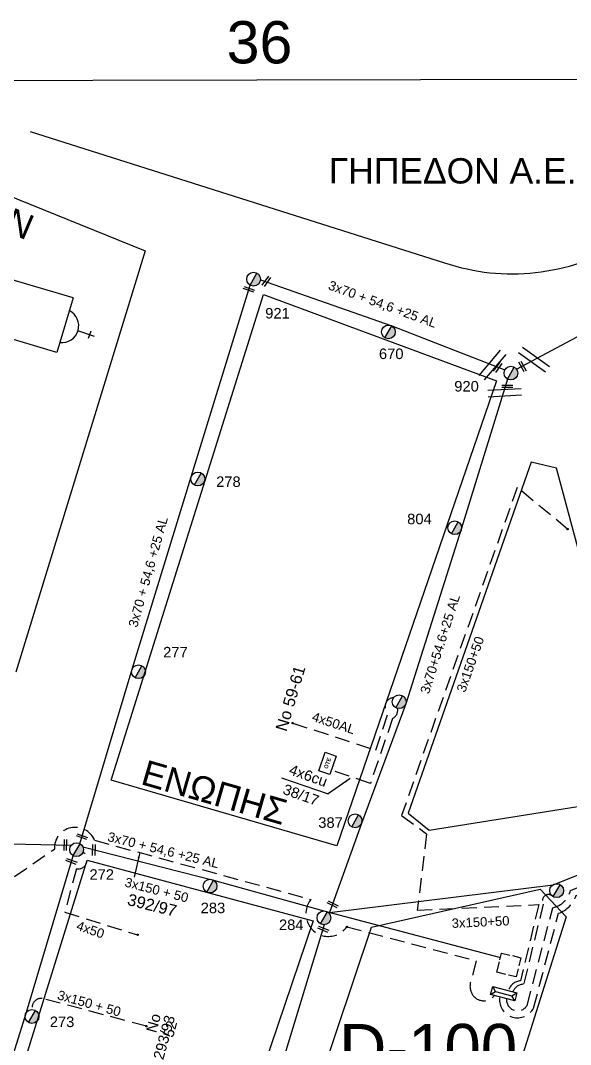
# Model space of a CAD drawing. Header units: millimetres. Extents: x 1421 to 7547, y 822 to 1863.
# Drawn here: x 6078.1 to 6172.1, y 1688.1 to 1863.1 of the extents above; entities that cross this region are included whole.
import ezdxf
from ezdxf.enums import TextEntityAlignment as Align

# ---------------------------------------------------------------- set-up
doc = ezdxf.new("R2010")
doc.units = ezdxf.units.MM
doc.linetypes.add('DASHED', pattern=[19.05, 12.7, -6.35])
doc.layers.get('0').update_dxf_attribs({"lineweight": 30})
for name, color, linetype, lineweight in [('3x150+50', 7, 'Continuous', 30), ('Pillar OTE', 7, 'Continuous', 30), ('TEXT_ΚΑΛΩΔΙΩΝ', 7, 'Continuous', 30), ('Άγνωστα', 7, 'Continuous', 30), ('Άγνωστο Υπόγειο Καλώδιο', 7, 'DASHED', 30), ('Επιγραφές - Σχήματα', 7, 'Continuous', 30), ('Μηχανική τομή', 7, 'Continuous', 30), ('Περίπτερο', 7, 'Continuous', 30), ('Στύλος ΦΜ', 7, 'Continuous', 30), ('Στύλος ΦΜ @ 1', 7, 'Continuous', 30), ('Συνδέσεις', 7, 'Continuous', 30), ('Συνεστραμμένα ΧΤ   3x70+54.6+25 AL', 7, 'SYN_LINE', 30), ('Τομή', 7, 'Continuous', 30), ('Υποσταθμός πόλεως', 7, 'Continuous', 30), ('Υπόβαθρο ΔΕΗ', 7, 'Continuous', 30), ('Υπόγεια Καλώδια Δικτύου ΧΤ   .10', 7, 'DASHED', 30), ('Υπόγεια Καλώδια Δικτύου ΧΤ   .15', 7, 'DASHED', 30), ('Υπόγεια Καλώδια Δικτύου ΧΤ  4x50AL', 7, 'DASHED', 30), ('Υπόγεια Καλώδια Δικτύου ΧΤ  4x6', 7, 'DASHED', 30)]:
    doc.layers.add(name, color=color, linetype=linetype, lineweight=lineweight)
doc.layers.add('Υπόγεια καλώδια Παροχών ΧΤ   4x50AL', color=7, linetype='DASHED')
doc.styles.add('arial', font='arial.ttf')
doc.styles.get("Standard").update_dxf_attribs({"font": 'arial.ttf'})
doc.linetypes.add('SYN_LINE', pattern='A,0.5,-0.0001,["/\\/\\/\\/",Standard,S=0.1,R=0,X=0,Y=-0.05],-0.25', length=0.7501)
doc.dimstyles.new('ISO-25', dxfattribs={"dimtxt": 2.5, "dimasz": 2.5, "dimexe": 1.25, "dimexo": 0.625, "dimtad": 1, "dimtxsty": 'Standard', "dimcen": 2.5, "dimadec": 0, "dimazin": 0, "dimtfac": 1, "dimtmove": 0, "dimatfit": 3, "dimfxl": 1, "dimarcsym": 0})

# ---------------------------------------------------------------- blocks, each defined once
blk = doc.blocks.new('ΥΠΑΡΧΩΝ ΤΣΙΜΕΝΤΕΝΙΟΣ ΣΤΥΛΟΣ')
at = {"layer": 'Στύλος ΦΜ'}
blk.add_hatch(color=7, dxfattribs=at).paths.add_polyline_path([(-1.29, -2.28, 0.574793), (2.62, 0, 0.268822), (1.3, 2.27)])
at = {"layer": 'Στύλος ΦΜ', "color": 7}
blk.add_line((-1.29, -2.28), (1.3, 2.27), dxfattribs=at)
blk.add_circle((0, 0), 2.62, dxfattribs=at)
at = {"layer": 'Στύλος ΦΜ', "flags": 4}
for tag, p in [('ΑΡΙΘΜΟΣ', (-4.68, 8.05)), ('ΤΥΠΟΣ', (-4.91, 3.03))]:
    blk.add_attdef(tag, p, '', height=4, dxfattribs=at)
blk = doc.blocks.new('PILLAR YPOSTATHMOU')
at = {"layer": 'Περίπτερο', "ltscale": 40}
for points in [[(540.43, 2525.12), (540.43, 2526.01), (541.51, 2526.01)], [(541.82, 2526.01), (542.91, 2526.01), (542.91, 2524.95)], [(541.59, 2523.53), (540.43, 2523.53), (540.43, 2524.86)], [(542.91, 2524.59), (542.91, 2523.53), (541.92, 2523.53)]]:
    blk.add_lwpolyline(points, dxfattribs=at)
blk = doc.blocks.new('ΥΠΟΣΤΑΘΜΟΣ ΠΟΛΕΩΣ')
at = {"layer": 'Υποσταθμός πόλεως', "linetype": 'Continuous', "ltscale": 40}
blk.add_lwpolyline([(-8.57, 2.82), (8.57, 2.82), (8.57, -2.82), (-8.57, -2.82)], close=True, dxfattribs=at)
for points in [[(-5.75, 0), (-8.57, 2.82)], [(5.75, 0), (8.57, 2.82)], [(-8.57, -2.82), (-5.75, 0)], [(-5.75, 0), (5.75, 0)], [(8.57, -2.82), (5.75, 0)]]:
    blk.add_lwpolyline(points, dxfattribs=at)
at = {"layer": 'Υποσταθμός πόλεως', "linetype": 'SYN_LINE', "ltscale": 40, "flags": 1}
for tag, p in [('ΜΕΤΑΣΧΗΜΑΤΙΣΜΟΣ', (10.6, 2.39)), ('ΙΣΧΥΣ', (10.58, -0.41)), ('ΑΡΙΘΜΟΣ', (10.7, -3.13))]:
    blk.add_attdef(tag, p, '', height=1.8, dxfattribs=at)
blk = doc.blocks.new('ΤΟΜΗ')
at = {"layer": 'Τομή', "lineweight": -3, "ltscale": 40}
for p, q in [((-11.37, 1.1), (11.37, 1.1)), ((11.37, -3.57), (-11.37, -3.57))]:
    blk.add_line(p, q, dxfattribs=at)
blk = doc.blocks.new('ΜΗΧΑΝΙΚΗ ΤΟΜΗ')
at = {"layer": 'Μηχανική τομή', "lineweight": -3, "ltscale": 40}
for p, q in [((-3.78, 1.15), (3.8, 1.15)), ((3.8, -0.4), (-3.78, -0.4))]:
    blk.add_line(p, q, dxfattribs=at)
blk = doc.blocks.new('_ΣΥΝΔΕΣΗ')
at = {"layer": 'Συνδέσεις', "linetype": 'SYN_LINE', "ltscale": 40}
blk.add_hatch(color=256, dxfattribs=at).paths.add_polyline_path([(0.5, -0.01, 1), (-0.5, -0.01, 1)])
at = {"layer": 'Συνδέσεις'}
blk.add_circle((0, -0.01), 0.5, dxfattribs=at)
blk = doc.blocks.new('PILLAR ΟΤΕ')
at = {"layer": 'Pillar OTE', "ltscale": 40}
blk.add_lwpolyline([(-3.31, 2.02), (3.39, 2.02), (3.39, -1.99), (-3.31, -1.99)], close=True, dxfattribs=at)
at = {"layer": 'Pillar OTE', "insert": (-1.81, 0.71), "char_height": 1.3575, "width": 109.961, "attachment_point": 1}
blk.add_mtext('{\\fArial|b1|i0|c161|p34;OTE}', dxfattribs=at)

msp = doc.modelspace()

# ---------------------------------------------------------------- linework, layer by layer
at = {"linetype": 'Continuous', "lineweight": -3, "ltscale": 0.2}
msp.add_lwpolyline([(5474.15, 1851.64), (7546.99, 1855.83), (7546.99, 826.44), (5474.15, 822.25)], close=True, dxfattribs=at)
at = {"layer": '3x150+50', "color": 1, "linetype": 'DASHED', "lineweight": -3, "ltscale": 0.2}
msp.add_lwpolyline([(6171.59, 1776.15), (6162.97, 1783.29), (6143.22, 1727.22), (6147.5, 1724.04), (6145.91, 1711.01), (6166.67, 1711.97), (6163.55, 1698.94, 0.333567), (6161.52, 1697.26, -2.992264)], format="xyb", dxfattribs=at)
at = {"layer": '3x150+50', "color": 27, "linetype": 'DASHED', "lineweight": -3, "ltscale": 0.2}
msp.add_lwpolyline([(6169.15, 1713.32, 0.907747), (6167.43, 1712.07), (6164.09, 1698.36, 0.313455), (6162.26, 1697.06, -2.124045)], format="xyb", dxfattribs=at)
at = {"layer": 'Άγνωστο Υπόγειο Καλώδιο', "color": 5, "lineweight": -3, "ltscale": 0.2}
msp.add_lwpolyline([(6061.15, 1705.41, 0.679199), (6064.54, 1708.06), (6083.88, 1721.47, -0.837756), (6090.74, 1722.97), (6127.76, 1712.85, 1.038128), (6133.88, 1708.16)], format="xyb", dxfattribs=at)
at = {"layer": 'Άγνωστο Υπόγειο Καλώδιο', "color": 1, "lineweight": -3, "ltscale": 0.2}
msp.add_lwpolyline([(6099.62, 1691.19), (6081.78, 1695.93, 0.520724), (6080.13, 1694.03)], format="xyb", dxfattribs=at)
at = {"layer": 'Συνεστραμμένα ΧΤ   3x70+54.6+25 AL', "color": 85, "lineweight": -3, "ltscale": 20}
for points in [[(6162.88, 1803.49), (6190.43, 1818.21), (6211.47, 1838.46), (6218.51, 1845)], [(6065.72, 1722.56), (6086.79, 1722.13)], [(6088.75, 1721.83), (6111.09, 1716.17), (6130.55, 1710.74), (6160.12, 1702.93)]]:
    msp.add_lwpolyline(points, dxfattribs=at)
at = {"layer": 'Συνεστραμμένα ΧΤ   3x70+54.6+25 AL', "color": 10, "lineweight": -3, "ltscale": 20}
for points in [[(6119.11, 1818.77), (6141.55, 1810.88), (6160.86, 1803.35)], [(6088.26, 1722.38), (6097.17, 1752.24), (6107.29, 1785.08), (6117.35, 1817.86)], [(6039.63, 1633.05), (6044.61, 1642.06), (6065.91, 1651.41), (6079.12, 1693.56), (6087.09, 1720.33)]]:
    msp.add_lwpolyline(points, dxfattribs=at)
at = {"layer": 'Συνεστραμμένα ΧΤ   3x70+54.6+25 AL', "color": 27, "lineweight": -3, "ltscale": 20}
for points in [[(6161.33, 1801.8), (6153.48, 1776.34), (6143.93, 1746.27), (6136.36, 1725.81), (6130.92, 1710.64)], [(6130.92, 1710.64), (6169.14, 1715.37)], [(6105.84, 1634.05), (6108.62, 1641.8), (6111.06, 1649.3), (6114.5, 1659.46), (6123.12, 1685.73), (6130.06, 1708.54)]]:
    msp.add_lwpolyline(points, dxfattribs=at)
at = {"layer": 'Συνεστραμμένα ΧΤ   3x70+54.6+25 AL', "color": 6, "lineweight": -3, "ltscale": 20}
msp.add_lwpolyline([(6169.14, 1715.37), (6196.58, 1726.28)], dxfattribs=at)
at = {"layer": 'Υπόβαθρο ΔΕΗ', "lineweight": -3, "ltscale": 0.2}
for points in [[(6048.86, 1844.15), (6099.43, 1823.7), (6077.3, 1751.68)], [(6079.73, 1844.11), (6150.56, 1821.68)], [(6087.07, 1815.66), (6072.75, 1819.91)], [(6087.07, 1815.66), (6084.29, 1806.33)], [(6119.65, 1816.27), (6159.43, 1801.51), (6132.17, 1721.99), (6093.61, 1733.22), (6119.65, 1816.27)], [(6084.29, 1806.33), (6069.98, 1810.59)], [(6090.72, 1809.1), (6087.9, 1810.02)], [(6090.09, 1810), (6089.88, 1809.38)], [(6089.88, 1809.38), (6089.68, 1808.75)], [(6165.38, 1787.57), (6144.37, 1727.61), (6147.96, 1724.7), (6175.87, 1729.11), (6181.33, 1743.33), (6169.7, 1786.57), (6165.38, 1787.57)], [(6122.72, 1733.65), (6130.66, 1730.93)], [(6089.48, 1719.56), (6128.14, 1709.21), (6102.63, 1634), (6061.15, 1628.61), (6089.48, 1719.56)], [(6138.09, 1708.11), (6166.93, 1714.62), (6171.33, 1709.89), (6149.94, 1642.04), (6115.01, 1636.27), (6114.23, 1636.97), (6138.09, 1708.11)]]:
    msp.add_lwpolyline(points, dxfattribs=at)
for centre, radius, start, end in [((6162.13, 1855.9), 36.12, 251.3285, 301.4124), ((6085.17, 1810.92), 2.88, 262.8339, 64.0453)]:
    msp.add_arc(centre, radius, start, end, dxfattribs=at)
at = {"layer": 'Υπόγεια Καλώδια Δικτύου ΧΤ   .10', "color": 5, "lineweight": -3, "ltscale": 0.2}
msp.add_lwpolyline([(6133.88, 1708.16), (6156, 1702.36), (6155.01, 1698.72, 0.218669), (6155.37, 1696.54, 0.514102), (6159.1, 1696.45)], format="xyb", dxfattribs=at)
at = {"layer": 'Υπόγεια Καλώδια Δικτύου ΧΤ   .15', "color": 6, "linetype": 'DASHED', "lineweight": -3, "ltscale": 0.2}
msp.add_lwpolyline([(6161.17, 1695.89, 0.799125), (6164.68, 1694.73), (6169.06, 1711.44, 0.295323), (6172.1, 1714.4), (6194.79, 1723.32, 0.211768), (6203.62, 1725.74), (6236.25, 1734.96, 0.3635), (6244.61, 1736.29), (6265.27, 1741.89), (6269.18, 1727.56)], format="xyb", dxfattribs=at)
at = {"layer": 'Υπόγεια Καλώδια Δικτύου ΧΤ   .15', "color": 2, "linetype": 'DASHED', "lineweight": -3, "ltscale": 0.2}
msp.add_lwpolyline([(6159.98, 1696.01, 0.825088), (6165.8, 1694.28), (6170.05, 1710.48, 0.219786), (6173.08, 1713.5), (6194.94, 1722.09, 0.199569), (6204.18, 1724.65), (6236.1, 1733.68, 0.33064), (6245.26, 1735.23), (6264.42, 1740.42), (6268.02, 1727.24)], format="xyb", dxfattribs=at)
at = {"layer": 'Υπόγεια Καλώδια Δικτύου ΧΤ  4x50AL', "color": 27, "lineweight": -3, "ltscale": 0.2}
msp.add_lwpolyline([(6124.63, 1743), (6138.85, 1738.35), (6140.94, 1744.76)], dxfattribs=at)
at = {"layer": 'Υπόγεια Καλώδια Δικτύου ΧΤ  4x50AL', "color": 10, "lineweight": -3, "ltscale": 0.2}
msp.add_lwpolyline([(6088.78, 1720.95, -0.805673), (6087.66, 1718.08), (6085.66, 1710.68), (6098.1, 1706.8)], format="xyb", dxfattribs=at)
at = {"layer": 'Υπόγεια Καλώδια Δικτύου ΧΤ  4x50AL', "color": 27, "lineweight": -3, "ltscale": 0.2}
msp.add_arc((6141.86, 1745.87), 1.44, 91.2055, 230.104, dxfattribs=at)
at = {"layer": 'Υπόγεια Καλώδια Δικτύου ΧΤ  4x6', "color": 27, "linetype": 'DASHED', "lineweight": -2, "ltscale": 0.2}
msp.add_lwpolyline([(6142.55, 1745.5, -0.321801), (6141.68, 1743.76), (6137.89, 1732.69), (6131.43, 1734.9)], format="xyb", dxfattribs=at)

# ---------------------------------------------------------------- block references
at = {"color": 10, "lineweight": -3, "xscale": 1.362583628674249, "yscale": 1.362583628674249, "zscale": 1.362583628674249, "rotation": 346.4620304490869}
msp.add_blockref('PILLAR YPOSTATHMOU', (4638.68, -1470.2), dxfattribs=at)
at = {"layer": 'Pillar OTE', "xscale": 0.5, "yscale": 0.5, "zscale": 0.5, "rotation": 71.08157890410094}
msp.add_blockref('PILLAR ΟΤΕ', (6130.56, 1736.07), dxfattribs=at)
at = {"layer": 'Μηχανική τομή', "lineweight": -3}
for p, xscale, yscale, zscale, rotation in [((6120.05, 1818.55), 0.249999999999919, 0.249999999999919, 0.249999999999919, 234.4195582670555), ((6117.16, 1817.22), 0.249999999999919, 0.249999999999919, 0.249999999999919, 160.2645349934532), ((6163.82, 1803.91), 0.2499999999999191, 0.2499999999999191, 0.2499999999999191, 299.7855071312987), ((6159.59, 1803.87), 0.249999999999919, 0.249999999999919, 0.249999999999919, 234.4195582670555), ((6161.3, 1800.47), 0.249999999999919, 0.249999999999919, 0.249999999999919, 0.39491568432323), ((6085.85, 1722.15), 0.249999999999919, 0.249999999999919, 0.249999999999919, 88.48657918274169), ((6088.64, 1723.66), 0.249999999999919, 0.249999999999919, 0.249999999999919, 160.2645349934532), ((6090.73, 1721.3), 0.249999999999919, 0.249999999999919, 0.249999999999919, 88.48657918274169), ((6086.83, 1719.44), 0.249999999999919, 0.249999999999919, 0.249999999999919, 160.2645349934532), ((6131.38, 1711.93), 0.2499999999999189, 0.2499999999999189, 0.2499999999999189, 334.047837352444), ((6129.8, 1707.68), 0.249999999999919, 0.249999999999919, 0.249999999999919, 337.4668249917562)]:
    msp.add_blockref('ΜΗΧΑΝΙΚΗ ΤΟΜΗ', p, dxfattribs=dict(at, xscale=xscale, yscale=yscale, zscale=zscale, rotation=rotation))
at = {"layer": 'Στύλος ΦΜ @ 1', "lineweight": -3, "ltscale": 40}
ref = msp.add_blockref('ΥΠΑΡΧΩΝ ΤΣΙΜΕΝΤΕΝΙΟΣ ΣΤΥΛΟΣ', (6117.93, 1818.88), dxfattribs=dict(at, xscale=0.4499999999998181, yscale=0.4499999999998181, zscale=0.4499999999998181))
ref.add_attrib('ΤΥΠΟΣ', '921', (6119.92, 1812.15), dxfattribs={"layer": 'Στύλος ΦΜ', "height": 1.8, "flags": 4})
ref = msp.add_blockref('ΥΠΑΡΧΩΝ ΤΣΙΜΕΝΤΕΝΙΟΣ ΣΤΥΛΟΣ', (6140.97, 1809.86), dxfattribs=dict(at, xscale=0.4499999999998181, yscale=0.4499999999998181, zscale=0.4499999999998181))
ref.add_attrib('ΤΥΠΟΣ', '670', (6139.36, 1805.22), dxfattribs={"layer": 'Στύλος ΦΜ', "height": 1.8, "flags": 4})
ref = msp.add_blockref('ΥΠΑΡΧΩΝ ΤΣΙΜΕΝΤΕΝΙΟΣ ΣΤΥΛΟΣ', (6161.91, 1802.82), dxfattribs=dict(at, xscale=0.4499999999998181, yscale=0.4499999999998181, zscale=0.4499999999998181))
ref.add_attrib('ΤΥΠΟΣ', '920', (6152.23, 1799.67), dxfattribs={"layer": 'Στύλος ΦΜ', "height": 1.8, "flags": 4})
ref = msp.add_blockref('ΥΠΑΡΧΩΝ ΤΣΙΜΕΝΤΕΝΙΟΣ ΣΤΥΛΟΣ', (6108.41, 1784.72), dxfattribs=dict(at, xscale=0.4499999999998181, yscale=0.4499999999998181, zscale=0.4499999999998181))
ref.add_attrib('ΤΥΠΟΣ', '278', (6111.53, 1783.36), dxfattribs={"layer": 'Στύλος ΦΜ', "height": 1.8, "flags": 4})
ref = msp.add_blockref('ΥΠΑΡΧΩΝ ΤΣΙΜΕΝΤΕΝΙΟΣ ΣΤΥΛΟΣ', (6152.31, 1776.39), dxfattribs=dict(at, xscale=0.4499999999998181, yscale=0.4499999999998181, zscale=0.4499999999998181))
ref.add_attrib('ΤΥΠΟΣ', '804', (6144.18, 1776.99), dxfattribs={"layer": 'Στύλος ΦΜ', "height": 1.8, "flags": 4})
ref = msp.add_blockref('ΥΠΑΡΧΩΝ ΤΣΙΜΕΝΤΕΝΙΟΣ ΣΤΥΛΟΣ', (6098.26, 1751.78), dxfattribs=dict(at, xscale=0.4499999999998181, yscale=0.4499999999998181, zscale=0.4499999999998181))
ref.add_attrib('ΤΥΠΟΣ', '277', (6102.48, 1754.22), dxfattribs={"layer": 'Στύλος ΦΜ', "height": 1.8, "flags": 4})
at = {"layer": 'Στύλος ΦΜ @ 1', "lineweight": -3, "ltscale": 40, "xscale": 0.4499999999998181, "yscale": 0.4499999999998181, "zscale": 0.4499999999998181}
for p in [(6142.81, 1746.65), (6169.73, 1714.35)]:
    msp.add_blockref('ΥΠΑΡΧΩΝ ΤΣΙΜΕΝΤΕΝΙΟΣ ΣΤΥΛΟΣ', p, dxfattribs=at)
at = {"layer": 'Στύλος ΦΜ @ 1', "lineweight": -3, "ltscale": 40}
ref = msp.add_blockref('ΥΠΑΡΧΩΝ ΤΣΙΜΕΝΤΕΝΙΟΣ ΣΤΥΛΟΣ', (6135.28, 1726.28), dxfattribs=dict(at, xscale=0.4499999999998181, yscale=0.4499999999998181, zscale=0.4499999999998181))
ref.add_attrib('ΤΥΠΟΣ', '387', (6128.99, 1725.09), dxfattribs={"layer": 'Στύλος ΦΜ', "height": 1.8, "flags": 4})
ref = msp.add_blockref('ΥΠΑΡΧΩΝ ΤΣΙΜΕΝΤΕΝΙΟΣ ΣΤΥΛΟΣ', (6087.68, 1721.36), dxfattribs=dict(at, xscale=0.4499999999998181, yscale=0.4499999999998181, zscale=0.4499999999998181))
ref.add_attrib('ΤΥΠΟΣ', '272', (6089.88, 1716.21), dxfattribs={"layer": 'Στύλος ΦΜ', "height": 1.8, "flags": 4})
ref = msp.add_blockref('ΥΠΑΡΧΩΝ ΤΣΙΜΕΝΤΕΝΙΟΣ ΣΤΥΛΟΣ', (6110.5, 1715.14), dxfattribs=dict(at, xscale=0.4499999999998181, yscale=0.4499999999998181, zscale=0.4499999999998181))
ref.add_attrib('ΤΥΠΟΣ', '283', (6108.89, 1710.5), dxfattribs={"layer": 'Στύλος ΦΜ', "height": 1.8, "flags": 4})
ref = msp.add_blockref('ΥΠΑΡΧΩΝ ΤΣΙΜΕΝΤΕΝΙΟΣ ΣΤΥΛΟΣ', (6129.96, 1709.71), dxfattribs=dict(at, xscale=0.4499999999998181, yscale=0.4499999999998181, zscale=0.4499999999998181))
ref.add_attrib('ΤΥΠΟΣ', '284', (6122.27, 1707.62), dxfattribs={"layer": 'Στύλος ΦΜ', "height": 1.8, "flags": 4})
ref = msp.add_blockref('ΥΠΑΡΧΩΝ ΤΣΙΜΕΝΤΕΝΙΟΣ ΣΤΥΛΟΣ', (6080.06, 1692.85), dxfattribs=dict(at, xscale=0.4499999999998181, yscale=0.4499999999998181, zscale=0.4499999999998181))
ref.add_attrib('ΤΥΠΟΣ', '273', (6083.1, 1691.03), dxfattribs={"layer": 'Στύλος ΦΜ', "height": 1.8, "flags": 4})
at = {"layer": 'Συνδέσεις', "lineweight": -3, "xscale": 0.25, "yscale": 0.25, "zscale": 0.25}
for p in [(6171.59, 1776.15), (6124.63, 1743), (6098.1, 1706.81), (6133.88, 1708.16), (6099.62, 1691.19)]:
    msp.add_blockref('_ΣΥΝΔΕΣΗ', p, dxfattribs=at)
at = {"layer": 'Τομή', "lineweight": -3, "xscale": 0.2499999999998872, "yscale": 0.2499999999998872, "zscale": 0.2499999999998872}
for p, rotation in [((6158.51, 1804.41), 49.72978858403336), ((6165.68, 1804.87), 144.3847730700921), ((6160.83, 1799.77), 3.068629275478729)]:
    msp.add_blockref('ΤΟΜΗ', p, dxfattribs=dict(at, rotation=rotation))
at = {"layer": 'Υποσταθμός πόλεως', "lineweight": -3, "xscale": 0.25, "yscale": 0.25, "zscale": 0.25, "rotation": 345.053394114366}
msp.add_blockref('ΥΠΟΣΤΑΘΜΟΣ ΠΟΛΕΩΣ', (6160.69, 1696.75), dxfattribs=at)

# ---------------------------------------------------------------- texts
at = {"linetype": 'Continuous', "lineweight": -3, "ltscale": 0.2}
msp.add_text('36', height=7.228, dxfattribs=at).set_placement((6113.33, 1855.76))
at = {"lineweight": -3, "ltscale": 40, "insert": (6130.78, 1839.56), "char_height": 4, "width": 52.4505, "attachment_point": 1, "style": 'arial'}
msp.add_mtext('{\\H1.083x;ΓΗΠΕΔΟΝ Α.Ε.Κ.}', dxfattribs=at)
at = {"lineweight": -3, "ltscale": 40, "char_height": 4, "attachment_point": 1, "style": 'arial'}
for s, insert, width, rotation in [('{\\H1.083x;ΦΩΚΩΝ}', (6060.3, 1838.19), 35.3422, 337.0071), ('{\\H1.083x;ΕΝΩΠΗΣ}', (6099.65, 1736.77), 42.797, 343.8662)]:
    msp.add_mtext(s, dxfattribs=dict(at, insert=insert, width=width, rotation=rotation))
at = {"layer": 'TEXT_ΚΑΛΩΔΙΩΝ', "lineweight": -3, "ltscale": 0.2, "style": 'arial'}
for s, rotation, p in [('3x70 + 54,6 +25 AL', 340.0279, (6130.55, 1817.19)), ('3x70 + 54,6 +25 AL', 74.3208, (6098.04, 1759.23)), ('3x70 + 54,6 +25 AL', 346.0982, (6092.85, 1722.86)), ('3x150 + 50', 345.5014, (6095.78, 1715.09)), ('4x50 ', 341.3328, (6087.5, 1707.7)), ('3x150 + 50', 344.2932, (6084.27, 1695.82))]:
    msp.add_text(s, height=1.6, rotation=rotation, dxfattribs=at).set_placement(p)
at = {"layer": 'TEXT_ΚΑΛΩΔΙΩΝ', "lineweight": -3, "ltscale": 0.2}
for s, rotation, p in [('3x70+54.6+25 AL', 72.3665, (6149.8, 1756.51)), ('3x150+50', 70.6006, (6154.97, 1753.05)), ('4x50AL', 341.9035, (6131.62, 1743)), ('3x150+50', 2.6499, (6156.73, 1709))]:
    msp.add_text(s, height=1.6, rotation=rotation, dxfattribs=at).set_placement(p, align=Align.MIDDLE_CENTER)
at = {"layer": 'Άγνωστα', "color": 7, "lineweight": -3}
note = msp.add_mtext_dynamic_manual_height_columns('No ', width=1.8, gutter_width=1.64, heights=[0.0453, 0], dxfattribs=dict(at, insert=(6098.61, 1687.09), char_height=1.8, attachment_point=1, rotation=74.5395))
for column, words in zip(note.columns.linked_columns, ['52']):
    column.text = words
at = {"layer": 'Άγνωστα', "color": 7, "lineweight": -3, "insert": (6100.75, 1685.81), "char_height": 1.8, "attachment_point": 1, "rotation": 74.5395}
msp.add_mtext_dynamic_manual_height_columns('293/93', width=1.8, gutter_width=1.64, heights=[0.0453], dxfattribs=at)
at = {"layer": 'Υπόβαθρο ΔΕΗ', "lineweight": -3, "char_height": 2, "attachment_point": 1}
for s, insert, rotation in [('No 59-61', (6121.63, 1742), 73.4529), ('392/97', (6096.69, 1713.88), 346)]:
    msp.add_mtext_dynamic_manual_height_columns(s, width=17.2548, gutter_width=12.5, heights=[0], dxfattribs=dict(at, insert=insert, rotation=rotation))
at = {"layer": 'Υπόβαθρο ΔΕΗ', "lineweight": -3, "insert": (6132.55, 1691.57), "char_height": 8, "attachment_point": 1}
msp.add_mtext_dynamic_manual_height_columns('D-100', width=30.8332, gutter_width=12.5, heights=[0], dxfattribs=at)
at = {"layer": 'Υπόγεια καλώδια Παροχών ΧΤ   4x50AL', "color": 7, "ltscale": 0.2, "char_height": 1.8, "attachment_point": 1, "rotation": 340.3889}
for s, insert in [('4x6cu', (6124.43, 1736)), ('38/17', (6123.38, 1732.64))]:
    msp.add_mtext_dynamic_manual_height_columns(s, width=1.8, gutter_width=12.5, heights=[0.118], dxfattribs=dict(at, insert=insert))

# ---------------------------------------------------------------- leaders
at = {"layer": 'Επιγραφές - Σχήματα', "lineweight": -3, "ltscale": 40}
msp.add_leader([(6098.49, 1720.85), (6097.52, 1716.63)], dimstyle='ISO-25', override={"dimasz": 1, "dimtad": 0}, dxfattribs=at)
at = {"layer": 'Υπόβαθρο ΔΕΗ', "lineweight": -3, "ltscale": 0.2}
msp.add_leader([(6134.43, 1733.52), (6130.66, 1730.93)], dimstyle='ISO-25', override={"dimasz": 1, "dimtad": 0}, dxfattribs=at)

doc.saveas('drawing.dxf')
